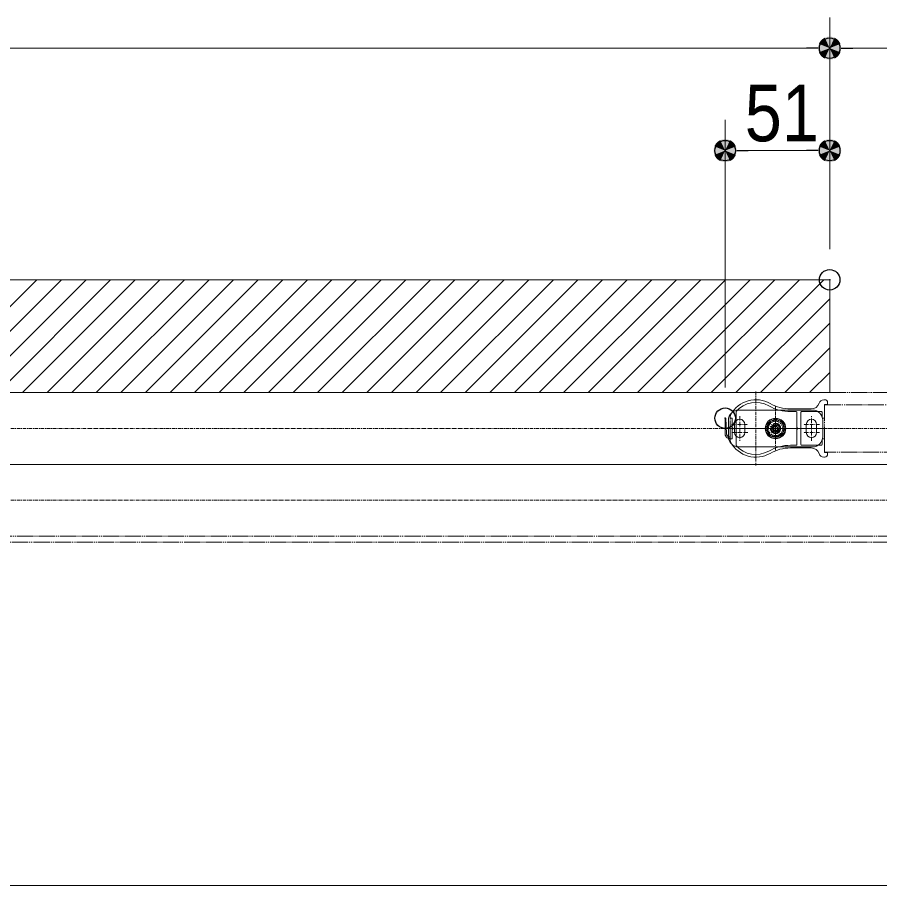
# Model space of a CAD drawing. Units: millimetres, scale not verified. Extents: x -4547 to 4547, y -2305 to 2305.
# Drawn here: x -2741.1 to -2320.4, y 920.1 to 1343.6 of the extents above; entities that cross this region are included whole.
import ezdxf
from ezdxf.enums import TextEntityAlignment as Align

# ---------------------------------------------------------------- set-up
doc = ezdxf.new("R2010")
doc.units = ezdxf.units.MM
doc.header["$LTSCALE"] = 20
doc.header["$PDMODE"] = 32
doc.header["$PDSIZE"] = 10
doc.linetypes.add('USER2', pattern=[2.91, 1.76, -0.4, 0.35, -0.4])
doc.linetypes.add('USER3', pattern=[10.5, 8, -0.5, 0.5, -0.5, 0.5, -0.5])
for name, color, linetype, lineweight in [('0-1_2寸法-1', 7, 'Continuous', 15), ('0-2_0', 7, 'Continuous', 25), ('0-5_3一般', 7, 'Continuous', 15)]:
    doc.layers.add(name, color=color, linetype=linetype, lineweight=lineweight)
doc.layers.add('0-3_Defpoints', color=7, linetype='Continuous')
doc.styles.add('ＭＳ Ｐゴシック', font='')
doc.styles.get('ＭＳ Ｐゴシック').set_extended_font_data('MS PGothic')

# ---------------------------------------------------------------- blocks, each defined once
blk = doc.blocks.new('_Dot')
at = {"layer": '0-2_0'}
blk.add_line((-10, 0), (-20, 0), dxfattribs=at)
for points in [[(0, 0), (-7.29, 6.85), (-6.37, 7.71)], [(0, 0), (-6.37, 7.71), (-5.36, 8.44)], [(0, 0), (-5.36, 8.44), (-4.26, 9.05)], [(0, 0), (-4.26, 9.05), (-3.09, 9.51)], [(0, 0), (-3.09, 9.51), (-1.87, 9.82)], [(0, 0), (-1.87, 9.82), (-0.63, 9.98)], [(0, 0), (-0.63, 9.98), (0.63, 9.98)], [(0, 0), (0.63, 9.98), (1.87, 9.82)], [(0, 0), (1.87, 9.82), (3.09, 9.51)], [(0, 0), (3.09, 9.51), (4.26, 9.05)], [(0, 0), (4.26, 9.05), (5.36, 8.44)], [(0, 0), (5.36, 8.44), (6.37, 7.71)], [(0, 0), (6.37, 7.71), (7.29, 6.85)], [(0, 0), (-10, 0), (-9.92, 1.25)], [(0, 0), (-9.92, -1.25), (-10, 0)], [(0, 0), (-9.92, 1.25), (-9.69, 2.49)], [(0, 0), (-9.69, -2.49), (-9.92, -1.25)], [(0, 0), (-9.69, 2.49), (-9.3, 3.68)], [(0, 0), (-9.3, -3.68), (-9.69, -2.49)], [(0, 0), (-9.3, 3.68), (-8.76, 4.82)], [(0, 0), (-8.76, -4.82), (-9.3, -3.68)], [(0, 0), (-8.76, 4.82), (-8.09, 5.88)], [(0, 0), (-8.09, -5.88), (-8.76, -4.82)], [(0, 0), (-8.09, 5.88), (-7.29, 6.85)], [(0, 0), (-7.29, -6.85), (-8.09, -5.88)], [(0, 0), (-6.37, -7.71), (-7.29, -6.85)], [(0, 0), (-5.36, -8.44), (-6.37, -7.71)], [(0, 0), (-4.26, -9.05), (-5.36, -8.44)], [(0, 0), (-3.09, -9.51), (-4.26, -9.05)], [(0, 0), (-1.87, -9.82), (-3.09, -9.51)], [(0, 0), (-0.63, -9.98), (-1.87, -9.82)], [(0, 0), (0.63, -9.98), (-0.63, -9.98)], [(0, 0), (7.29, 6.85), (8.09, 5.88)], [(0, 0), (8.09, 5.88), (8.76, 4.82)], [(0, 0), (8.76, 4.82), (9.3, 3.68)], [(0, 0), (9.3, 3.68), (9.69, 2.49)], [(0, 0), (9.69, 2.49), (9.92, 1.25)], [(0, 0), (9.92, 1.25), (10, 0)], [(0, 0), (1.87, -9.82), (0.63, -9.98)], [(0, 0), (3.09, -9.51), (1.87, -9.82)], [(0, 0), (4.26, -9.05), (3.09, -9.51)], [(0, 0), (5.36, -8.44), (4.26, -9.05)], [(0, 0), (6.37, -7.71), (5.36, -8.44)], [(0, 0), (7.29, -6.85), (6.37, -7.71)], [(0, 0), (8.09, -5.88), (7.29, -6.85)], [(0, 0), (8.76, -4.82), (8.09, -5.88)], [(0, 0), (9.3, -3.68), (8.76, -4.82)], [(0, 0), (9.69, -2.49), (9.3, -3.68)], [(0, 0), (9.92, -1.25), (9.69, -2.49)], [(0, 0), (10, 0), (9.92, -1.25)]]:
    blk.add_solid(points, dxfattribs=at)
blk = doc.blocks.new('グループ-11')
at = {"layer": '0-5_3一般'}
for p, q in [((-37044, 24740), (-20084, 24740)), ((-20134, 23570), (-20140.3, 23570)), ((-20972, 23470), (-20252, 23470)), ((-20264, 23480), (-20465.9, 23480)), ((-20104, 23524), (-20134, 23524)), ((-20134, 23524), (-20134, 23398)), ((-20104, 23524), (-20104, 23540)), ((-21054, 23406.2), (-21054, 23390)), ((-21054, 23390), (-21036, 23390)), ((-21036, 23390), (-21036, 23300)), ((-20996, 23456.3), (-20996, 23450.2)), ((-20996, 23450.2), (-20996, 23129.9)), ((-20465.9, 23454), (-20410, 23454)), ((-20404, 23448), (-20404, 23300)), ((-20364, 23132), (-20364, 23448)), ((-20164, 23454), (-20358, 23454)), ((-20158, 23398), (-20158, 23448)), ((-20140, 23392), (-20152, 23392)), ((-21072, 23210), (-21072, 23370)), ((-21036, 23300), (-21026, 23290)), ((-21012, 23330), (-21012, 23250)), ((-20912, 23330), (-20912, 23250)), ((-20404, 23300), (-20394, 23290)), ((-20312, 23330), (-20312, 23250)), ((-20212, 23330), (-20212, 23250)), ((-20152, 23370), (-20152, 23210)), ((-21026, 23290), (-21036, 23280)), ((-21036, 23280), (-21036, 23190)), ((-20394, 23290), (-20404, 23280)), ((-20404, 23280), (-20404, 23140)), ((-21054, 23173.8), (-21054, 23190)), ((-21036, 23190), (-21054, 23190)), ((-20996, 23123.7), (-20996, 23129.9)), ((-20410, 23126), (-20465.9, 23126)), ((-20404, 23140), (-20404, 23132)), ((-20358, 23126), (-20164, 23126)), ((-20158, 23132), (-20158, 23182)), ((-20140, 23188), (-20152, 23188)), ((-20134, 23182), (-20134, 23056)), ((-20252, 23110), (-20972, 23110)), ((-20465.9, 23100), (-20264, 23100)), ((-20134, 23056), (-20104, 23056)), ((-20104, 23040), (-20104, 23056)), ((-20140.3, 23010), (-20134, 23010))]:
    blk.add_line(p, q, dxfattribs=at)
at = {"layer": '0-5_3一般', "lineweight": 5}
for p, q in [((-28920, 23640), (-27820, 24740)), ((-28680, 23640), (-27580, 24740)), ((-28440, 23640), (-27340, 24740)), ((-28200, 23640), (-27100, 24740)), ((-27960, 23640), (-26860, 24740)), ((-27720, 23640), (-26620, 24740)), ((-27480, 23640), (-26380, 24740)), ((-27240, 23640), (-26140, 24740)), ((-27000, 23640), (-25900, 24740)), ((-26760, 23640), (-25660, 24740)), ((-26520, 23640), (-25420, 24740)), ((-26280, 23640), (-25180, 24740)), ((-26040, 23640), (-24940, 24740)), ((-25800, 23640), (-24700, 24740)), ((-25560, 23640), (-24460, 24740)), ((-25320, 23640), (-24220, 24740)), ((-25080, 23640), (-23980, 24740)), ((-24840, 23640), (-23740, 24740)), ((-24600, 23640), (-23500, 24740)), ((-24360, 23640), (-23260, 24740)), ((-24120, 23640), (-23020, 24740)), ((-23880, 23640), (-22780, 24740)), ((-23640, 23640), (-22540, 24740)), ((-23400, 23640), (-22300, 24740)), ((-23160, 23640), (-22060, 24740)), ((-22920, 23640), (-21820, 24740)), ((-22680, 23640), (-21580, 24740)), ((-22440, 23640), (-21340, 24740)), ((-22200, 23640), (-21100, 24740)), ((-21960, 23640), (-20860, 24740)), ((-21720, 23640), (-20620, 24740)), ((-21480, 23640), (-20380, 24740)), ((-21240, 23640), (-20140, 24740)), ((-21000, 23640), (-20084, 24556)), ((-20760, 23640), (-20084, 24316)), ((-20520, 23640), (-20084, 24076)), ((-20280, 23640), (-20084, 23836))]:
    blk.add_line(p, q, dxfattribs=at)
at = {"layer": '0-5_3一般', "linetype": 'USER3'}
for p, q in [((11786, 23640), (-37044, 23640)), ((-20134, 23520), (-20134, 23060)), ((-20134, 23520), (-5114, 23520)), ((-21056, 23390), (-21054, 23390)), ((-20612, 23185), (-20612, 23395)), ((-20507, 23290), (-20717, 23290)), ((-5114, 23060), (-20134, 23060)), ((-37044, 22940), (11786, 22940))]:
    blk.add_line(p, q, dxfattribs=at)
at = {"layer": '0-5_3一般', "linetype": 'USER2'}
for p, q in [((-20804, 23650), (-20804, 23570)), ((-20804, 23570), (-20804, 23010)), ((-20962, 23410), (-20962, 23170)), ((-20612, 23405), (-20612, 23175)), ((-20262, 23170), (-20262, 23410)), ((-21042, 23330), (-20882, 23330)), ((-20612, 23350), (-20612, 23230)), ((-20182, 23330), (-20342, 23330)), ((11886, 23290), (-37144, 23290)), ((-21026, 23290), (-21132, 23290)), ((-20412, 23290), (-21112, 23290)), ((-20882, 23250), (-21042, 23250)), ((-20972.7, 23290), (-21026, 23290)), ((-20394, 23290), (-20972.7, 23290)), ((-20727, 23290), (-20497, 23290)), ((-20672, 23290), (-20552, 23290)), ((-20112, 23290), (-20412, 23290)), ((-20342.5, 23290), (-20394, 23290)), ((-20064, 23290), (-20342.5, 23290)), ((-20182, 23250), (-20342, 23250)), ((-20804, 23010), (-20804, 22930)), ((11886, 22590), (-37144, 22590))]:
    blk.add_line(p, q, dxfattribs=at)
at = {"layer": '0-5_3一般'}
blk.add_lwpolyline([(-20084, 24740), (-20084, 23640), (-37044, 23640)], dxfattribs=at)
at = {"layer": '0-5_3一般', "linetype": 'USER2'}
blk.add_lwpolyline([(-20612, 23510), (-20612, 23230), (-20612, 23070)], dxfattribs=at)
at = {"layer": '0-5_3一般', "linetype": 'USER3'}
for points in [[(-21104, 23240), (-21104, 23390), (-21098, 23390), (-21089.7, 23238.2)], [(-21057.8, 23206), (-21056, 23206), (-21056, 23390)], [(-21054, 23190), (-21056, 23190), (-21056, 23206)]]:
    blk.add_lwpolyline(points, dxfattribs=at)
for points in [[(11786, 22940), (-37044, 22940), (-37044, 22240), (11786, 22240)], [(11786, 22180), (-37044, 22180), (-37044, 22240), (11786, 22240)]]:
    blk.add_lwpolyline(points, close=True, dxfattribs=at)
at = {"layer": '0-5_3一般'}
for radius in [100, 85, 42]:
    blk.add_circle((-20612, 23290), radius, dxfattribs=at)
at = {"layer": '0-5_3一般', "linetype": 'USER3'}
for radius in [95, 80, 70, 50, 50, 30, 20]:
    blk.add_circle((-20612, 23290), radius, dxfattribs=at)
at = {"layer": '0-5_3一般'}
for centre, radius, start, end in [((-20804, 23290), 280, 60.18635, 151.04498), ((-20140.3, 23520), 50, 90, 162.07979), ((-20134, 23540), 30, 0, 90), ((-20972, 23370), 100, 90, 180), ((-20804, 23290), 254, 60.18635, 139.10455), ((-20465.9, 23880), 426, 240.18635, 270), ((-20465.9, 23880), 400, 240.18635, 270), ((-20264, 23560), 80, 270, 342.07979), ((-20252, 23370), 100, 0, 90), ((-21014, 23406.2), 40, 151.04498, 180), ((-20962, 23330), 50, 0, 180), ((-20410, 23448), 6, 0, 90), ((-20358, 23448), 6, 90, 180), ((-20262, 23330), 50, 0, 180), ((-20164, 23448), 6, 0, 90), ((-20152, 23398), 6, 180, 270), ((-20140, 23398), 6, 270, 0), ((-20972, 23210), 100, 180, 270), ((-20962, 23250), 50, 180, 0), ((-20262, 23250), 50, 180, 0), ((-20252, 23210), 100, 270, 0), ((-21014, 23173.8), 40, 180, 208.95502), ((-20804, 23290), 280, 208.95502, 299.81365), ((-20465.9, 22700), 426, 90, 119.81365), ((-20410, 23132), 6, 270, 0), ((-20358, 23132), 6, 180, 270), ((-20164, 23132), 6, 270, 0), ((-20152, 23182), 6, 90, 180), ((-20140, 23182), 6, 0, 90), ((-20804, 23290), 254, 220.89545, 299.81365), ((-20465.9, 22700), 400, 90, 119.81365), ((-20264, 23020), 80, 17.92021, 90), ((-20140.3, 23060), 50, 197.92021, 270), ((-20134, 23040), 30, 270, 0)]:
    blk.add_arc(centre, radius, start, end, dxfattribs=at)
at = {"layer": '0-5_3一般', "linetype": 'USER3'}
for centre, radius, start, end in [((-21055, 23239), 49, 178.83086, 268.83086), ((-21056.8, 23239), 33, 181.3722, 268.26136)]:
    blk.add_arc(centre, radius, start, end, dxfattribs=at)

msp = doc.modelspace()

# ---------------------------------------------------------------- linework, layer by layer
at = {"layer": '0-1_2寸法-1'}
for p, q in [((-2344.82, 1293.63), (-2344.82, 1343.63)), ((-2344.82, 1293.63), (-2344.82, 1343.63)), ((-3181.57, 1328.63), (-2356.08, 1328.63)), ((-2333.57, 1328.63), (-762.08, 1328.63)), ((-2395.82, 1163.11), (-2395.82, 1293.63)), ((-2344.82, 1230.61), (-2344.82, 1293.63)), ((-2356.08, 1278.63), (-2384.57, 1278.63)), ((-3181.57, 920.11), (-762.08, 920.11))]:
    msp.add_line(p, q, dxfattribs=at)
at = {"layer": '0-3_Defpoints'}
for p in [(-2344.82, 1328.63), (-2395.82, 1278.63), (-2344.82, 1278.63), (-2344.82, 1215.61), (-2395.82, 1148.11)]:
    msp.add_point(p, dxfattribs=at)

# ---------------------------------------------------------------- block references
at = {"layer": '0-1_2寸法-1', "xscale": 0.5627563, "yscale": 0.5627563}
for p in [(-2344.82, 1328.63), (-2344.82, 1278.63)]:
    msp.add_blockref('_Dot', p, dxfattribs=at)
at = {"layer": '0-1_2寸法-1', "xscale": 0.5627563, "yscale": 0.5627563, "rotation": 180}
for p in [(-2344.82, 1328.63), (-2395.82, 1278.63)]:
    msp.add_blockref('_Dot', p, dxfattribs=at)
at = {"layer": '0-5_3一般', "xscale": 0.05, "yscale": 0.05}
msp.add_blockref('グループ-11', (-1340.62, -21.39), dxfattribs=at)

# ---------------------------------------------------------------- texts
at = {"layer": '0-1_2寸法-1', "style": 'ＭＳ Ｐゴシック', "width": 0.9}
msp.add_text('51', height=27.57, dxfattribs=at).set_placement((-2386.24, 1274.91), align=Align.BOTTOM_LEFT)

doc.saveas('drawing.dxf')
